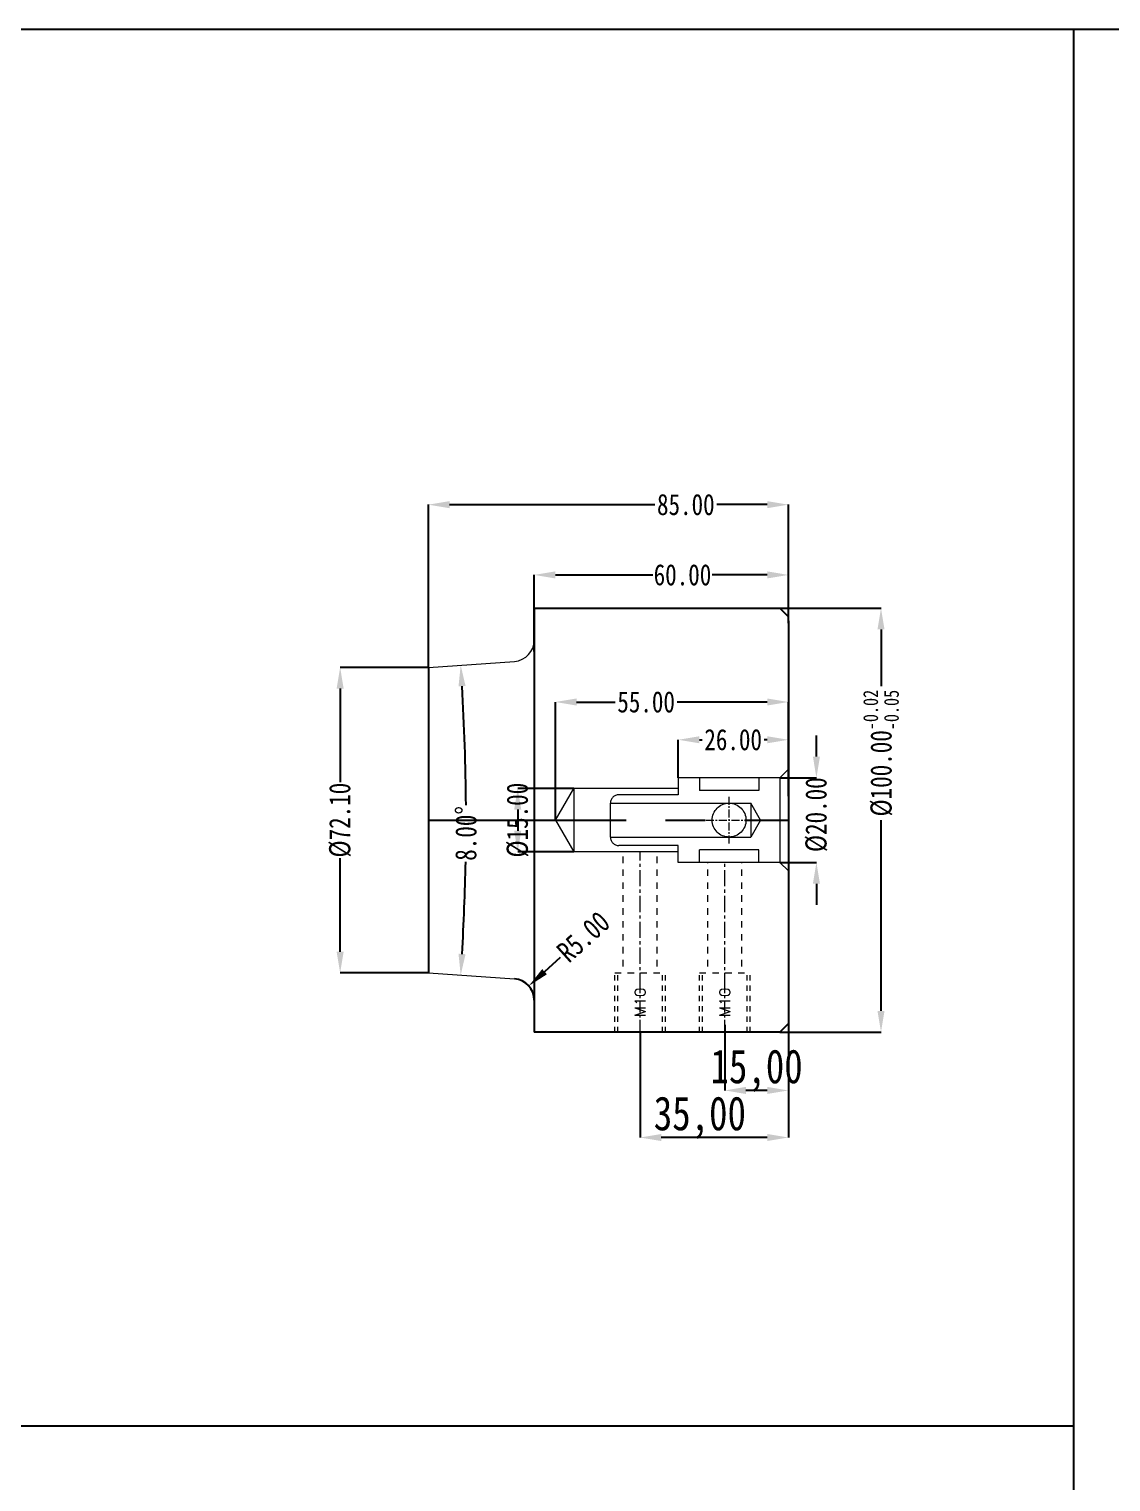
# Model space of a CAD drawing. Header units: millimetres. Extents: x 3372 to 4254, y -2880 to -2194.
# Drawn here: x 3627.9 to 3883.3, y -2536.7 to -2193.8 of the extents above; entities that cross this region are included whole.
import ezdxf
from ezdxf.enums import TextEntityAlignment as Align

# ---------------------------------------------------------------- set-up
doc = ezdxf.new("R2010")
doc.units = ezdxf.units.MM
doc.header["$LTSCALE"] = 16.335
doc.header["$PDMODE"] = 3
doc.header["$PDSIZE"] = 0.3125
for name, pattern in [('CENTER', [0.6, 0.375, -0.075, 0.075, -0.075]), ('HIDDEN', [0.2, 0.1, -0.1]), ('HIDDENX2', [0.75, 0.5, -0.25])]:
    doc.linetypes.add(name, pattern=pattern)
doc.layers.get('0').update_dxf_attribs({"linetype": 'CONTINUOUS'})
doc.layers.get('Defpoints').update_dxf_attribs({"linetype": 'CONTINUOUS'})
for name, color, linetype, lineweight in [('cool', 153, 'HIDDEN', 9), ('screw', 33, 'CONTINUOUS', 13), ('虚线', 6, 'HIDDENX2', 13)]:
    doc.layers.add(name, color=color, linetype=linetype, lineweight=lineweight)
doc.styles.get("Standard").update_dxf_attribs({"font": 'txt', "width": 0.8})
doc.styles.add('TXT', font='txt.shx', dxfattribs={"bigfont": 'gbcbig.shx'})
doc.dimstyles.new('mold', dxfattribs={"dimtxt": 8, "dimasz": 5, "dimexe": 0, "dimexo": 0, "dimgap": 0, "dimtad": 1, "dimzin": 1, "dimtxsty": 'Standard', "dimcen": 0, "dimclrd": 4, "dimclre": 4, "dimclrt": 6, "dimazin": 0, "dimtfac": 1, "dimtofl": 0, "dimtmove": 0, "dimatfit": 3, "dimfxl": 0, "dimarcsym": 0})
doc.dimstyles.get("Standard").update_dxf_attribs({"dimtxt": 0.15625, "dimasz": 0.1875, "dimexe": 0.125, "dimexo": 0.0625, "dimtad": 0, "dimtih": 1, "dimtoh": 1, "dimdsep": 46, "dimtxsty": 'Standard', "dimcen": 0.09, "dimadec": 0, "dimazin": 0, "dimtp": 0.01, "dimtm": 0.01, "dimtfac": 1, "dimtofl": 0, "dimtmove": 0, "dimatfit": 3, "dimfxl": 0, "dimtolj": 1, "dimarcsym": 0})
doc.dimstyles.new('STANDARD$0', dxfattribs={"dimscale": 2, "dimtxt": 3, "dimasz": 3, "dimexe": 1.25, "dimexo": 0.625, "dimgap": 0.5, "dimtad": 0, "dimdsep": 46, "dimlunit": 6, "dimtxsty": 'Standard', "dimblk": 'CLOSEDBLANK', "dimcen": 0, "dimclrt": 2, "dimazin": 2, "dimtfac": 2, "dimtmove": 1, "dimatfit": 3, "dimfxl": 0, "dimtolj": 1, "dimtzin": 0, "dimarcsym": 0})

# ---------------------------------------------------------------- blocks, each defined once
blk = doc.blocks.new('*D21')
at = {"color": 4, "linetype": 'Continuous', "lineweight": -2, "transparency": 16777216}
for p, q in [((3747.15, -2340.7), (3747.15, -2322.61)), ((3752.15, -2322.61), (3775.15, -2322.61)), ((3802.15, -2322.61), (3789.15, -2322.61)), ((3807.15, -2333.98), (3807.15, -2322.61))]:
    blk.add_line(p, q, dxfattribs=at)
at = {"color": 4, "transparency": 16777216}
for points in [[(3752.15, -2321.77), (3752.15, -2323.44), (3747.15, -2322.61)], [(3802.15, -2321.77), (3802.15, -2323.44), (3807.15, -2322.61)]]:
    blk.add_solid(points, dxfattribs=at)
at = {"layer": 'Defpoints', "color": 0, "transparency": 16777216}
for p in [(3747.15, -2322.61), (3807.15, -2333.98), (3747.15, -2340.7)]:
    blk.add_point(p, dxfattribs=at)
at = {"color": 6, "transparency": 16777216, "insert": (3782.15, -2322.61), "char_height": 5, "attachment_point": 5}
blk.add_mtext('\\A1;60.00', dxfattribs=at)
blk = doc.blocks.new('*D22')
at = {"color": 4, "linetype": 'Continuous', "lineweight": -2, "transparency": 16777216}
for p, q in [((3722.15, -2344.43), (3722.15, -2306.03)), ((3727.15, -2306.03), (3775.61, -2306.03)), ((3802.15, -2306.03), (3790.28, -2306.03)), ((3807.15, -2333.98), (3807.15, -2306.03))]:
    blk.add_line(p, q, dxfattribs=at)
at = {"color": 4, "transparency": 16777216}
for points in [[(3727.15, -2305.2), (3727.15, -2306.86), (3722.15, -2306.03)], [(3802.15, -2305.2), (3802.15, -2306.86), (3807.15, -2306.03)]]:
    blk.add_solid(points, dxfattribs=at)
at = {"layer": 'Defpoints', "color": 0, "transparency": 16777216}
for p in [(3722.15, -2306.03), (3807.15, -2333.98), (3722.15, -2344.43)]:
    blk.add_point(p, dxfattribs=at)
at = {"color": 6, "transparency": 16777216, "insert": (3782.94, -2306.03), "char_height": 5, "attachment_point": 5}
blk.add_mtext('\\A1;85.00', dxfattribs=at)
blk = doc.blocks.new('*D23')
at = {"color": 4, "linetype": 'Continuous', "lineweight": -2, "transparency": 16777216}
for p, q in [((3805.15, -2330.48), (3829.03, -2330.48)), ((3829.03, -2335.48), (3829.03, -2348.87)), ((3829.03, -2425.48), (3829.03, -2380.47)), ((3805.15, -2430.48), (3829.03, -2430.48))]:
    blk.add_line(p, q, dxfattribs=at)
at = {"color": 4, "transparency": 16777216}
for points in [[(3828.19, -2335.48), (3829.86, -2335.48), (3829.03, -2330.48)], [(3828.19, -2425.48), (3829.86, -2425.48), (3829.03, -2430.48)]]:
    blk.add_solid(points, dxfattribs=at)
at = {"layer": 'Defpoints', "color": 0, "transparency": 16777216}
for p in [(3805.15, -2330.48), (3805.15, -2430.48), (3829.03, -2430.48)]:
    blk.add_point(p, dxfattribs=at)
at = {"color": 6, "transparency": 16777216, "insert": (3829.03, -2364.67), "char_height": 5, "attachment_point": 5, "rotation": 90}
blk.add_mtext('\\A1;%%C100.00{\\H0.7x;\\S-0.02^ -0.05;}', dxfattribs=at)
blk = doc.blocks.new('*D3')
at = {"color": 4, "lineweight": -2, "transparency": 16777216}
for p, q in [((3781.15, -2370.48), (3781.15, -2361.51)), ((3786.15, -2361.51), (3786.79, -2361.51)), ((3802.15, -2361.51), (3801.45, -2361.51)), ((3807.15, -2368.48), (3807.15, -2361.51))]:
    blk.add_line(p, q, dxfattribs=at)
at = {"color": 4, "transparency": 16777216}
for points in [[(3786.15, -2360.68), (3786.15, -2362.34), (3781.15, -2361.51)], [(3802.15, -2360.68), (3802.15, -2362.34), (3807.15, -2361.51)]]:
    blk.add_solid(points, dxfattribs=at)
at = {"layer": 'Defpoints', "color": 0, "transparency": 16777216}
for p in [(3781.15, -2361.51), (3807.15, -2368.48), (3781.15, -2370.48)]:
    blk.add_point(p, dxfattribs=at)
at = {"color": 6, "transparency": 16777216, "insert": (3794.12, -2361.51), "char_height": 5, "attachment_point": 5}
blk.add_mtext('\\A1;26.00', dxfattribs=at)
blk = doc.blocks.new('*D4')
at = {"color": 4, "lineweight": -2, "transparency": 16777216}
for p, q in [((3756.48, -2372.98), (3743.25, -2372.98)), ((3743.25, -2377.98), (3743.25, -2382.98)), ((3756.48, -2387.98), (3743.25, -2387.98))]:
    blk.add_line(p, q, dxfattribs=at)
at = {"color": 4, "transparency": 16777216}
for points in [[(3742.41, -2377.98), (3744.08, -2377.98), (3743.25, -2372.98)], [(3742.41, -2382.98), (3744.08, -2382.98), (3743.25, -2387.98)]]:
    blk.add_solid(points, dxfattribs=at)
at = {"layer": 'Defpoints', "color": 0, "transparency": 16777216}
for p in [(3756.48, -2372.98), (3743.25, -2387.98), (3756.48, -2387.98)]:
    blk.add_point(p, dxfattribs=at)
at = {"color": 6, "transparency": 16777216, "insert": (3743.25, -2380.48), "char_height": 5, "attachment_point": 5, "rotation": 90}
blk.add_mtext('\\A1;%%c15.00', dxfattribs=at)
blk = doc.blocks.new('*D5')
at = {"color": 4, "lineweight": -2, "transparency": 16777216}
for p, q in [((3752.15, -2380.48), (3752.15, -2352.6)), ((3757.15, -2352.6), (3766.24, -2352.6)), ((3802.15, -2352.6), (3780.9, -2352.6)), ((3807.15, -2374.8), (3807.15, -2352.6))]:
    blk.add_line(p, q, dxfattribs=at)
at = {"color": 4, "transparency": 16777216}
for points in [[(3757.15, -2351.76), (3757.15, -2353.43), (3752.15, -2352.6)], [(3802.15, -2351.76), (3802.15, -2353.43), (3807.15, -2352.6)]]:
    blk.add_solid(points, dxfattribs=at)
at = {"layer": 'Defpoints', "color": 0, "transparency": 16777216}
for p in [(3752.15, -2352.6), (3807.15, -2374.8), (3752.15, -2380.48)]:
    blk.add_point(p, dxfattribs=at)
at = {"color": 6, "transparency": 16777216, "insert": (3773.57, -2352.6), "char_height": 5, "attachment_point": 5}
blk.add_mtext('\\A1;55.00', dxfattribs=at)
blk = doc.blocks.new('*D24')
at = {"color": 4, "lineweight": -2, "transparency": 16777216}
for p, q in [((3813.78, -2365.48), (3813.78, -2360.48)), ((3805.15, -2370.48), (3813.78, -2370.48)), ((3805.15, -2390.48), (3813.78, -2390.48)), ((3813.78, -2395.48), (3813.78, -2400.48))]:
    blk.add_line(p, q, dxfattribs=at)
at = {"color": 4, "transparency": 16777216}
for points in [[(3812.95, -2365.48), (3814.61, -2365.48), (3813.78, -2370.48)], [(3812.95, -2395.48), (3814.61, -2395.48), (3813.78, -2390.48)]]:
    blk.add_solid(points, dxfattribs=at)
at = {"layer": 'Defpoints', "color": 0, "transparency": 16777216}
for p in [(3805.15, -2370.48), (3805.15, -2390.48), (3813.78, -2390.48)]:
    blk.add_point(p, dxfattribs=at)
at = {"color": 6, "transparency": 16777216, "insert": (3813.78, -2379.19), "char_height": 5, "attachment_point": 5, "rotation": 90}
blk.add_mtext('\\A1;%%c20.00', dxfattribs=at)
blk = doc.blocks.new('*D17')
at = {"color": 4, "linetype": 'Continuous', "lineweight": -2, "transparency": 16777216}
for p, q in [((3722.15, -2344.43), (3701.32, -2344.43)), ((3701.32, -2349.43), (3701.32, -2371.48)), ((3701.32, -2411.52), (3701.32, -2389.48)), ((3722.15, -2416.52), (3701.32, -2416.52))]:
    blk.add_line(p, q, dxfattribs=at)
at = {"color": 4, "transparency": 16777216}
for points in [[(3700.48, -2349.43), (3702.15, -2349.43), (3701.32, -2344.43)], [(3700.48, -2411.52), (3702.15, -2411.52), (3701.32, -2416.52)]]:
    blk.add_solid(points, dxfattribs=at)
at = {"layer": 'Defpoints', "color": 0, "transparency": 16777216}
for p in [(3722.15, -2344.43), (3701.32, -2416.52), (3722.15, -2416.52)]:
    blk.add_point(p, dxfattribs=at)
at = {"color": 6, "transparency": 16777216, "insert": (3701.32, -2380.48), "char_height": 5, "attachment_point": 5, "rotation": 90}
blk.add_mtext('\\A1;%%c72.10', dxfattribs=at)
blk = doc.blocks.new('*D31')
at = {"color": 4, "lineweight": -2, "transparency": 16777216}
for start, end in [(0.386, 3.4537), (356.5463, 358.9293)]:
    blk.add_arc((3206.63, -2380.48), 524.42, start, end, dxfattribs=at)
at = {"color": 4, "transparency": 16777216}
for points in [[(3729.27, -2348.94), (3730.93, -2348.83), (3729.78, -2343.89)], [(3730.93, -2412.12), (3729.27, -2412.01), (3729.78, -2417.06)]]:
    blk.add_solid(points, dxfattribs=at)
at = {"layer": 'Defpoints', "color": 0, "transparency": 16777216}
for p in [(3722.15, -2344.43), (3742.5, -2343), (3730.91, -2368.27), (3722.15, -2416.52), (3742.5, -2417.95)]:
    blk.add_point(p, dxfattribs=at)
at = {"color": 6, "transparency": 16777216, "insert": (3731.05, -2383.61), "char_height": 5, "attachment_point": 5, "rotation": 89.6577}
blk.add_mtext('\\A1;8.00\\M+5A1E3', dxfattribs=at)
blk = doc.blocks.new('*D32')
at = {"color": 4, "lineweight": -2, "transparency": 16777216}
blk.add_line((3753.3, -2412.9), (3749.59, -2416.25), dxfattribs=at)
at = {"color": 4, "transparency": 16777216}
blk.add_solid([(3749.03, -2415.63), (3750.14, -2416.86), (3745.87, -2419.59)], dxfattribs=at)
at = {"layer": 'Defpoints', "color": 0, "transparency": 16777216}
for p in [(3745.87, -2419.59), (3742.15, -2422.94)]:
    blk.add_point(p, dxfattribs=at)
at = {"color": 6, "transparency": 16777216, "insert": (3758.75, -2408), "char_height": 5, "attachment_point": 5, "rotation": 41.9865}
blk.add_mtext('\\A1;R5.00', dxfattribs=at)
blk = doc.blocks.new('*D66')
at = {"color": 4, "lineweight": -2, "transparency": 16777216}
for p, q in [((3807.15, -2425.43), (3807.15, -2444.26)), ((3792.15, -2428.81), (3792.15, -2444.26)), ((3802.15, -2444.26), (3797.15, -2444.26))]:
    blk.add_line(p, q, dxfattribs=at)
at = {"color": 4, "transparency": 16777216}
for points in [[(3797.15, -2443.43), (3797.15, -2445.1), (3792.15, -2444.26)], [(3802.15, -2443.43), (3802.15, -2445.1), (3807.15, -2444.26)]]:
    blk.add_solid(points, dxfattribs=at)
at = {"layer": 'Defpoints', "color": 0, "transparency": 16777216}
for p in [(3807.15, -2425.43), (3792.15, -2428.81), (3792.15, -2444.26)]:
    blk.add_point(p, dxfattribs=at)
at = {"color": 6, "transparency": 16777216, "insert": (3799.65, -2439.6), "char_height": 8, "attachment_point": 5}
blk.add_mtext('15,00', dxfattribs=at)
blk = doc.blocks.new('*D67')
at = {"color": 4, "lineweight": -2, "transparency": 16777216}
for p, q in [((3807.15, -2425.43), (3807.15, -2455.37)), ((3772.15, -2430.48), (3772.15, -2455.37)), ((3802.15, -2455.37), (3777.15, -2455.37))]:
    blk.add_line(p, q, dxfattribs=at)
at = {"color": 4, "transparency": 16777216}
for points in [[(3777.15, -2454.54), (3777.15, -2456.2), (3772.15, -2455.37)], [(3802.15, -2454.54), (3802.15, -2456.2), (3807.15, -2455.37)]]:
    blk.add_solid(points, dxfattribs=at)
at = {"layer": 'Defpoints', "color": 0, "transparency": 16777216}
for p in [(3807.15, -2425.43), (3772.15, -2430.48), (3772.15, -2455.37)]:
    blk.add_point(p, dxfattribs=at)
at = {"color": 6, "transparency": 16777216, "insert": (3786.26, -2450.7), "char_height": 8, "attachment_point": 5}
blk.add_mtext('35,00', dxfattribs=at)

msp = doc.modelspace()

# ---------------------------------------------------------------- linework, layer by layer
at = {"ltscale": 0.5}
for p, q in [((3874.511, -2193.794), (3874.511, -2879.508)), ((3372.387, -2523.42), (3874.511, -2523.42))]:
    msp.add_line(p, q, dxfattribs=at)
for p, q in [((3747.154, -2330.475), (3747.154, -2430.476)), ((3747.154, -2330.475), (3805.154, -2330.476)), ((3805.154, -2330.476), (3807.154, -2332.476)), ((3807.154, -2333.476), (3807.154, -2428.475)), ((3722.154, -2344.427), (3722.154, -2416.524)), ((3805.154, -2430.475), (3747.154, -2430.476)), ((3807.154, -2428.475), (3805.154, -2430.475))]:
    msp.add_line(p, q)
at = {"lineweight": 0}
for p, q in [((3722.154, -2344.427), (3742.502, -2343.004)), ((3722.154, -2416.524), (3742.502, -2417.947))]:
    msp.add_line(p, q, dxfattribs=at)
at = {"color": 1, "linetype": 'CENTER', "ltscale": 7.62}
msp.add_line((3722.154, -2380.475), (3807.154, -2380.475), dxfattribs=at)
at = {"ltscale": 0.5}
msp.add_lwpolyline([(3372.387, -2193.794), (4254.076, -2193.794), (4254.076, -2879.508), (3372.387, -2879.508)], close=True, dxfattribs=at)
at = {"lineweight": 0}
msp.add_arc((3742.154, -2338.016), 5, 274, 0, dxfattribs=at)
at = {"ltscale": 0.5}
msp.add_arc((3742.154, -2422.935), 5, 0, 86, dxfattribs=at)
at = {"layer": 'cool', "ltscale": 0.932966}
for p, q in [((3768.154, -2414.976), (3768.154, -2387.975)), ((3776.154, -2414.976), (3776.154, -2387.975)), ((3788.154, -2414.976), (3788.154, -2390.475)), ((3796.154, -2414.976), (3796.154, -2390.475)), ((3766.154, -2416.476), (3778.154, -2416.476)), ((3786.154, -2416.476), (3798.154, -2416.476))]:
    msp.add_line(p, q, dxfattribs=at)
at = {"layer": 'cool', "color": 1, "linetype": 'CENTER', "ltscale": 0.621977}
for p, q in [((3772.154, -2420.476), (3772.154, -2387.975)), ((3792.154, -2420.476), (3792.154, -2390.475))]:
    msp.add_line(p, q, dxfattribs=at)
at = {"layer": 'screw', "color": 92, "linetype": 'HIDDEN', "ltscale": 0.746373}
for p, q in [((3766.154, -2430.475), (3766.154, -2416.476)), ((3778.154, -2430.475), (3778.154, -2416.476)), ((3786.154, -2430.475), (3786.154, -2416.476)), ((3798.154, -2430.475), (3798.154, -2416.476))]:
    msp.add_line(p, q, dxfattribs=at)
at = {"layer": 'screw', "linetype": 'HIDDEN', "ltscale": 0.746373}
for p, q in [((3766.904, -2430.475), (3766.904, -2416.476)), ((3777.404, -2430.475), (3777.404, -2416.476)), ((3786.904, -2430.475), (3786.904, -2416.476)), ((3797.404, -2430.475), (3797.404, -2416.476))]:
    msp.add_line(p, q, dxfattribs=at)
at = {"layer": 'screw', "color": 1, "linetype": 'CENTER', "ltscale": 0.466483}
for p, q in [((3772.154, -2430.475), (3772.154, -2416.476)), ((3792.154, -2430.475), (3792.154, -2416.476))]:
    msp.add_line(p, q, dxfattribs=at)
at = {"layer": '虚线', "ltscale": 10}
for p, q in [((3805.154, -2370.475), (3807.154, -2368.475)), ((3781.154, -2370.475), (3781.154, -2374.475)), ((3805.154, -2370.475), (3781.154, -2370.475)), ((3786.154, -2370.475), (3786.154, -2373.475)), ((3800.154, -2370.475), (3800.154, -2373.475)), ((3805.154, -2370.475), (3805.154, -2390.475)), ((3752.154, -2380.475), (3756.484, -2372.975)), ((3781.154, -2372.975), (3756.484, -2372.975)), ((3756.484, -2372.975), (3756.484, -2387.975)), ((3781.154, -2374.475), (3767.154, -2374.475)), ((3800.154, -2373.475), (3786.154, -2373.475)), ((3765.154, -2376.475), (3798.278, -2376.475)), ((3765.154, -2384.475), (3765.154, -2376.475)), ((3798.276, -2376.475), (3798.258, -2384.471)), ((3800.575, -2380.458), (3798.276, -2376.475)), ((3752.154, -2380.475), (3756.484, -2387.975)), ((3800.575, -2380.458), (3798.256, -2384.475)), ((3765.154, -2384.475), (3798.256, -2384.475)), ((3781.154, -2387.975), (3756.484, -2387.975)), ((3781.154, -2386.475), (3767.154, -2386.475)), ((3781.154, -2390.475), (3781.154, -2386.475)), ((3786.154, -2390.475), (3786.154, -2387.475)), ((3800.154, -2387.475), (3786.154, -2387.475)), ((3800.154, -2390.475), (3800.154, -2387.475)), ((3805.154, -2390.475), (3781.154, -2390.475)), ((3805.154, -2390.475), (3807.154, -2392.475))]:
    msp.add_line(p, q, dxfattribs=at)
at = {"layer": '虚线', "color": 1, "linetype": 'CENTER', "ltscale": 0.310989}
for p, q in [((3793.154, -2385.975), (3793.154, -2374.975)), ((3787.654, -2380.475), (3798.654, -2380.475))]:
    msp.add_line(p, q, dxfattribs=at)
at = {"layer": '虚线', "ltscale": 10}
msp.add_circle((3793.154, -2380.475), 4, dxfattribs=at)
for centre, start, end in [((3767.154, -2376.475), 90, 180), ((3767.154, -2384.475), 180, 270)]:
    msp.add_arc(centre, 2, start, end, dxfattribs=at)

# ---------------------------------------------------------------- texts
at = {"layer": 'screw', "color": 6, "linetype": 'HIDDEN', "ltscale": 0.621977, "style": 'TXT'}
for p in [(3772.154, -2423.475), (3792.154, -2423.475)]:
    msp.add_text('M10', height=2.5, rotation=90, dxfattribs=at).set_placement(p, align=Align.MIDDLE)

# ---------------------------------------------------------------- dimensions: what is measured, and where the dimension line sits
for base, p1, p2, override, picture, middle in [((3722.154, -2306.029), (3807.154, -2333.976), (3722.154, -2344.427), {"dimscale": 1, "dimtxt": 5, "dimasz": 5, "dimexe": 0, "dimexo": 0, "dimgap": 0, "dimzin": 0, "dimlunit": 2, "dimclrd": 4, "dimclre": 4, "dimclrt": 6, "dimazin": 0, "dimtfac": 1, "dimtofl": 0, "dimtmove": 0, "dimfxl": 1.25, "dimtfillclr": 6, "dimarcsym": 1}, '*D22', (3782.945, -2306.029)), ((3747.154, -2322.607), (3807.154, -2333.976), (3747.154, -2340.701), {"dimscale": 1, "dimtxt": 5, "dimasz": 5, "dimexe": 0, "dimexo": 0, "dimgap": 0, "dimzin": 0, "dimlunit": 2, "dimclrd": 4, "dimclre": 4, "dimclrt": 6, "dimazin": 0, "dimtfac": 1, "dimtofl": 0, "dimtmove": 0, "dimfxl": 1.25, "dimtfillclr": 6, "dimarcsym": 1}, '*D21', (3782.154, -2322.607)), ((3752.154, -2352.597), (3807.154, -2374.801), (3752.154, -2380.475), {"dimscale": 1, "dimtxt": 5, "dimasz": 5, "dimexe": 0, "dimexo": 0, "dimgap": 0, "dimzin": 0, "dimlunit": 2, "dimclrd": 4, "dimclre": 4, "dimclrt": 6, "dimazin": 0, "dimtp": 0.01, "dimtm": 0.01, "dimtfac": 1, "dimtofl": 0, "dimtmove": 0, "dimfxl": 1.25}, '*D5', (3773.571, -2352.597)), ((3781.154, -2361.51), (3807.154, -2368.475), (3781.154, -2370.475), {"dimscale": 1, "dimtxt": 5, "dimasz": 5, "dimexe": 0, "dimexo": 0, "dimgap": 0, "dimzin": 0, "dimlunit": 2, "dimclrd": 4, "dimclre": 4, "dimclrt": 6, "dimazin": 0, "dimtp": 0.01, "dimtm": 0.01, "dimtfac": 1, "dimtofl": 0, "dimtmove": 0, "dimfxl": 1.25}, '*D3', (3794.121, -2361.51))]:
    dim = msp.add_linear_dim(base=base, p1=p1, p2=p2, dimstyle='STANDARD$0', override=override)
    dim.commit()
    dim.dimension.update_dxf_attribs({"geometry": picture, "text_midpoint": middle, "dimtype": 160})
for base, p1, p2, text, override, picture, middle in [((3829.027, -2430.475), (3805.154, -2330.476), (3805.154, -2430.475), '%%C<>{\\H0.7x;\\S-0.02^ -0.05;}', {"dimscale": 1, "dimtxt": 5, "dimasz": 5, "dimexe": 0, "dimexo": 0, "dimgap": 0, "dimzin": 0, "dimlunit": 2, "dimclrd": 4, "dimclre": 4, "dimclrt": 6, "dimazin": 0, "dimtfac": 1, "dimtofl": 0, "dimtmove": 0, "dimfxl": 1.25, "dimtfillclr": 6, "dimarcsym": 1}, '*D23', (3829.027, -2364.666)), ((3701.317, -2416.524), (3722.154, -2344.427), (3722.154, -2416.524), '%%c<>', {"dimscale": 1, "dimtxt": 5, "dimasz": 5, "dimexe": 0, "dimexo": 0, "dimgap": 0, "dimzin": 0, "dimlunit": 2, "dimclrd": 4, "dimclre": 4, "dimclrt": 6, "dimazin": 0, "dimtfac": 1, "dimtofl": 0, "dimtmove": 0, "dimfxl": 1.25, "dimtfillclr": 6, "dimarcsym": 1}, '*D17', (3701.317, -2380.475)), ((3813.781, -2390.475), (3805.154, -2370.475), (3805.154, -2390.475), '%%c<>', {"dimscale": 1, "dimtxt": 5, "dimasz": 5, "dimexe": 0, "dimexo": 0, "dimgap": 0, "dimzin": 0, "dimlunit": 2, "dimclrd": 4, "dimclre": 4, "dimclrt": 6, "dimazin": 0, "dimtp": 0.01, "dimtm": 0.01, "dimtfac": 1, "dimtofl": 0, "dimtmove": 0, "dimfxl": 1.25}, '*D24', (3813.781, -2379.185)), ((3743.247, -2387.975), (3756.484, -2372.975), (3756.484, -2387.975), '%%c<>', {"dimscale": 1, "dimtxt": 5, "dimasz": 5, "dimexe": 0, "dimexo": 0, "dimgap": 0, "dimzin": 0, "dimlunit": 2, "dimclrd": 4, "dimclre": 4, "dimclrt": 6, "dimazin": 0, "dimtp": 0.01, "dimtm": 0.01, "dimtfac": 1, "dimtofl": 0, "dimtmove": 0, "dimfxl": 1.25}, '*D4', (3743.247, -2380.475))]:
    dim = msp.add_linear_dim(base=base, p1=p1, p2=p2, angle=90, text=text, dimstyle='STANDARD$0', override=override)
    dim.commit()
    dim.dimension.update_dxf_attribs({"geometry": picture, "text_midpoint": middle, "dimtype": 160})
dim = msp.add_angular_dim_2l(base=(3730.913, -2368.273), line1=((3722.154, -2416.524), (3742.502, -2417.947)), line2=((3722.154, -2344.427), (3742.502, -2343.004)), dimstyle='Standard', override={"dimtxt": 5, "dimasz": 5, "dimexe": 0, "dimexo": 0, "dimgap": 0, "dimtih": 0, "dimtoh": 0, "dimzin": 0, "dimcen": 0, "dimclrd": 4, "dimclre": 4, "dimclrt": 6, "dimadec": 2, "dimtp": 0, "dimtm": 0, "dimtzin": 0})
dim.commit()
dim.dimension.update_dxf_attribs({"geometry": '*D31', "text_midpoint": (3731.046, -2383.609), "dimtype": 162})
dim = msp.add_radius_dim(center=(3742.154, -2422.935), mpoint=(3745.87, -2419.59), dimstyle='Standard', override={"dimtxt": 5, "dimasz": 5, "dimexe": 0, "dimexo": 0, "dimgap": 0, "dimtih": 0, "dimtoh": 0, "dimzin": 0, "dimcen": 0, "dimclrd": 4, "dimclre": 4, "dimclrt": 6, "dimadec": 2, "dimtp": 0, "dimtm": 0, "dimtzin": 0})
dim.commit()
dim.dimension.update_dxf_attribs({"geometry": '*D32', "text_midpoint": (3758.754, -2407.995)})
for base, p2, picture, middle in [((3772.154, -2455.37), (3772.154, -2430.475), '*D67', (3786.259, -2455.37)), ((3792.154, -2444.263), (3792.154, -2428.811), '*D66', (3799.654, -2444.263))]:
    dim = msp.add_linear_dim(base=base, p1=(3807.154, -2425.431), p2=p2, dimstyle='mold')
    dim.commit()
    dim.dimension.update_dxf_attribs({"geometry": picture, "text_midpoint": middle, "dimtype": 160})

doc.saveas('drawing.dxf')
